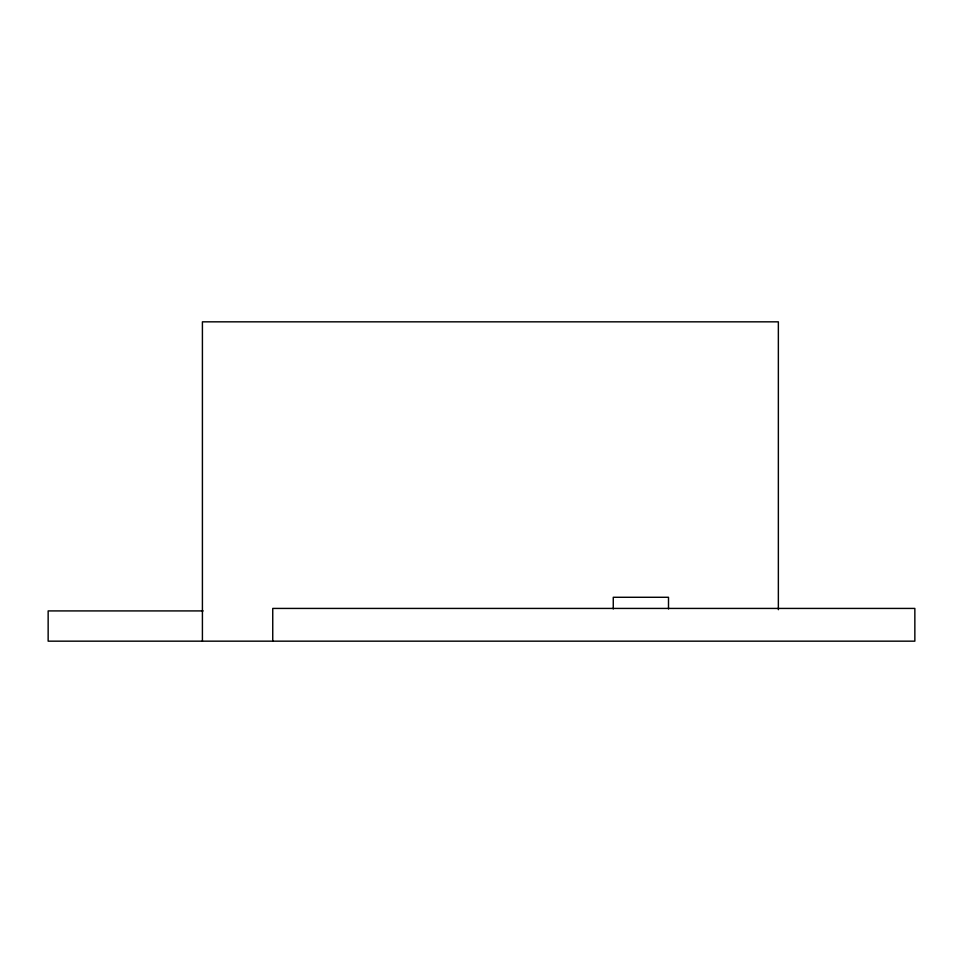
<?xml version="1.0" encoding="UTF-8"?>
<svg xmlns="http://www.w3.org/2000/svg" width="963" height="963" viewBox="0 0 963 963"><rect width="100%" height="100%" fill="white"/><g stroke="black" fill="none" stroke-linecap="round" stroke-linejoin="round"><path stroke-width="1.44" d="M203.133 610.915L48.15 610.915L48.15 641.165L914.85 641.165L914.85 608.423L272.746 608.423L272.746 641.165M778.357 609.687L778.357 321.835L202.411 321.835L202.411 641.165M668.503 608.977L668.503 597.277L613.262 597.277L613.262 608.977"/></g></svg>
